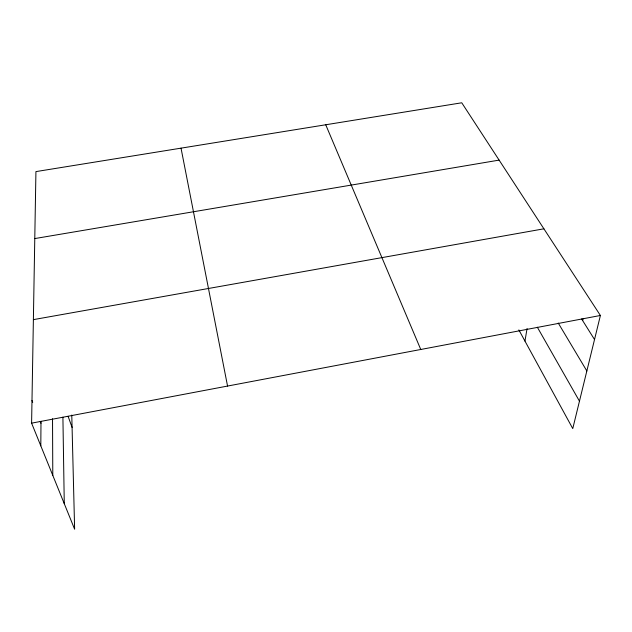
<?xml version="1.0" encoding="UTF-8"?>
<svg xmlns="http://www.w3.org/2000/svg" width="632" height="632" viewBox="0 0 632 632"><rect width="100%" height="100%" fill="white"/><g stroke="black" fill="none" stroke-linecap="round" stroke-linejoin="round"><path stroke-width="0.95" d="M40.811 445.852L40.993 421.299M71.772 415.066L74.631 529.213L31.6 423.156L35.929 171.604L461.755 102.787L600.4 315.479L572.766 428.591L518.856 329.912M524.955 341.075L527.072 328.506M582.657 320.598L583.091 318.678M31.6 423.156L600.4 315.479M33.378 319.634L543.899 228.808M34.776 238.572L499.122 160.109M581.622 318.955L594.522 339.534M558.238 323.031L586.844 370.968M537.35 327.226L579.465 401.178M325.733 124.773L420.762 349.48M31.987 400.483L32.706 402.308M40.258 421.433L40.977 423.258M68.106 416.33L72.08 427.406M181.029 148.157L227.552 386.057M62.908 417.183L64.266 503.657M52.527 418.747L52.796 475.39"/></g></svg>
